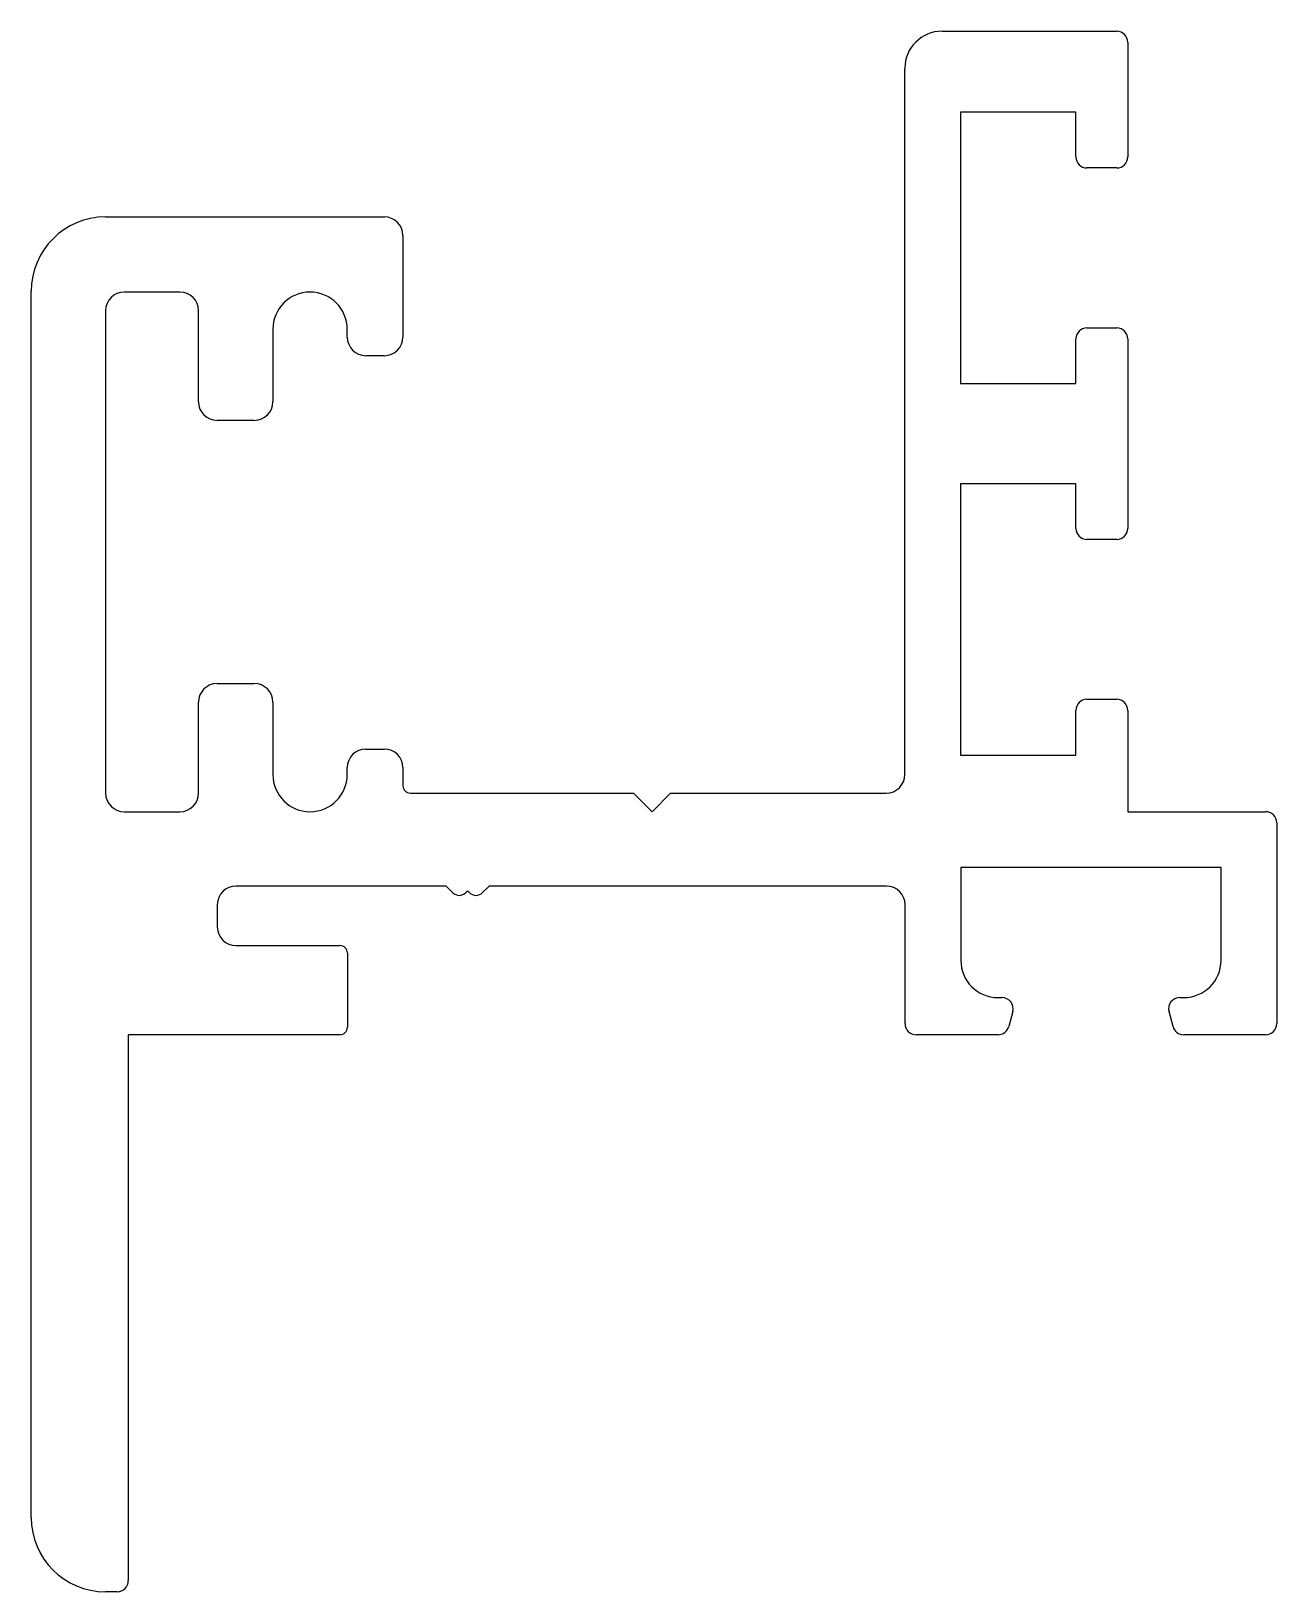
# Model space of a CAD drawing. Extents: x 2210 to 2243.5, y 1495.3 to 1537.3.
import ezdxf

# ---------------------------------------------------------------- set-up
doc = ezdxf.new("R2010")
doc.units = 0
doc.layers.get('0').update_dxf_attribs({"linetype": 'CONTINUOUS'})

msp = doc.modelspace()

# ---------------------------------------------------------------- linework, layer by layer
for p, q in [((2234.518, 1537.318), (2239.218, 1537.318)), ((2239.518, 1537.018), (2239.518, 1533.938)), ((2233.518, 1517.318), (2233.518, 1536.318)), ((2235.018, 1535.142), (2235.018, 1527.842)), ((2238.118, 1535.142), (2235.018, 1535.142)), ((2238.118, 1533.938), (2238.118, 1535.142)), ((2239.218, 1533.638), (2238.418, 1533.638)), ((2212.018, 1532.321), (2219.518, 1532.321)), ((2220.018, 1531.821), (2220.018, 1529.088)), ((2210.018, 1497.33), (2210.018, 1530.321)), ((2214.018, 1530.299), (2212.518, 1530.299)), ((2212.018, 1529.799), (2212.018, 1516.817)), ((2214.518, 1527.348), (2214.518, 1529.799)), ((2216.518, 1529.299), (2216.518, 1527.348)), ((2218.518, 1529.088), (2218.518, 1529.299)), ((2238.418, 1529.338), (2239.218, 1529.338)), ((2238.118, 1527.842), (2238.118, 1529.038)), ((2239.518, 1529.038), (2239.518, 1523.942)), ((2219.518, 1528.588), (2219.018, 1528.588)), ((2235.018, 1527.842), (2238.118, 1527.842)), ((2216.018, 1526.848), (2215.018, 1526.848)), ((2235.018, 1525.142), (2235.018, 1517.842)), ((2238.118, 1525.142), (2235.018, 1525.142)), ((2238.118, 1523.942), (2238.118, 1525.142)), ((2239.218, 1523.642), (2238.418, 1523.642)), ((2215.018, 1519.767), (2216.018, 1519.767)), ((2214.518, 1516.817), (2214.518, 1519.267)), ((2216.518, 1519.267), (2216.518, 1517.318)), ((2238.418, 1519.342), (2239.218, 1519.342)), ((2238.118, 1517.842), (2238.118, 1519.042)), ((2239.518, 1519.042), (2239.518, 1516.318)), ((2219.018, 1518.005), (2219.518, 1518.005)), ((2218.518, 1517.318), (2218.518, 1517.505)), ((2220.018, 1517.505), (2220.018, 1517.018)), ((2235.018, 1517.842), (2238.118, 1517.842)), ((2220.218, 1516.818), (2226.218, 1516.818)), ((2226.218, 1516.818), (2226.718, 1516.318)), ((2226.718, 1516.318), (2227.218, 1516.818)), ((2227.218, 1516.818), (2233.018, 1516.818)), ((2212.518, 1516.317), (2214.018, 1516.317)), ((2239.518, 1516.318), (2243.224, 1516.318)), ((2243.524, 1516.018), (2243.524, 1510.618)), ((2235.024, 1514.818), (2235.024, 1512.318)), ((2242.024, 1514.818), (2235.024, 1514.818)), ((2242.024, 1512.318), (2242.024, 1514.818)), ((2221.177, 1514.318), (2215.524, 1514.318)), ((2221.353, 1514.141), (2221.177, 1514.318)), ((2221.755, 1514.19), (2221.707, 1514.141)), ((2221.803, 1514.141), (2221.755, 1514.19)), ((2222.334, 1514.318), (2222.157, 1514.141)), ((2233.024, 1514.318), (2222.334, 1514.318)), ((2215.024, 1513.818), (2215.024, 1513.218)), ((2233.524, 1510.618), (2233.524, 1513.818)), ((2215.524, 1512.718), (2218.324, 1512.718)), ((2218.524, 1512.518), (2218.524, 1510.518)), ((2236.024, 1511.318), (2236.133, 1511.318)), ((2240.915, 1511.318), (2241.024, 1511.318)), ((2236.422, 1510.94), (2236.315, 1510.54)), ((2240.732, 1510.54), (2240.625, 1510.94)), ((2212.629, 1510.318), (2212.629, 1495.63)), ((2218.324, 1510.318), (2212.629, 1510.318)), ((2236.025, 1510.318), (2233.824, 1510.318)), ((2243.224, 1510.318), (2241.022, 1510.318)), ((2212.329, 1495.33), (2212.018, 1495.33))]:
    msp.add_line(p, q)
for centre, radius, start, end in [((2234.518, 1536.318), 1, 90, 180), ((2239.218, 1537.018), 0.3, 0, 90), ((2238.418, 1533.938), 0.3, 180, 270), ((2239.218, 1533.938), 0.3, 270, 0), ((2212.018, 1530.321), 2, 90, 180), ((2219.518, 1531.821), 0.5, 0, 90), ((2212.518, 1529.799), 0.5, 90, 180), ((2214.018, 1529.799), 0.5, 0, 90), ((2217.518, 1529.299), 1, 0, 180), ((2238.418, 1529.038), 0.3, 90, 180), ((2239.218, 1529.038), 0.3, 0, 90), ((2219.018, 1529.088), 0.5, 180, 270), ((2219.518, 1529.088), 0.5, 270, 0), ((2215.018, 1527.348), 0.5, 180, 270), ((2216.018, 1527.348), 0.5, 270, 0), ((2238.418, 1523.942), 0.3, 180, 270), ((2239.218, 1523.942), 0.3, 270, 0), ((2215.018, 1519.267), 0.5, 90, 180), ((2216.018, 1519.267), 0.5, 0, 90), ((2238.418, 1519.042), 0.3, 90, 180), ((2239.218, 1519.042), 0.3, 0, 90), ((2219.018, 1517.505), 0.5, 90, 180), ((2219.518, 1517.505), 0.5, 0, 90), ((2217.518, 1517.318), 1, 180, 0), ((2233.018, 1517.318), 0.5, 270, 0), ((2212.518, 1516.817), 0.5, 180, 270), ((2214.018, 1516.817), 0.5, 270, 0), ((2220.218, 1517.018), 0.2, 180, 270), ((2243.224, 1516.018), 0.3, 0, 90), ((2215.524, 1513.818), 0.5, 90, 180), ((2221.53, 1514.318), 0.25, 225, 315), ((2221.98, 1514.318), 0.25, 225, 315), ((2233.024, 1513.818), 0.5, 0, 90), ((2215.524, 1513.218), 0.5, 180, 270), ((2218.324, 1512.518), 0.2, 0, 90), ((2236.024, 1512.318), 1, 180, 270), ((2241.024, 1512.318), 1, 270, 360), ((2236.133, 1511.018), 0.3, 345, 90), ((2240.915, 1511.018), 0.3, 90, 195), ((2218.324, 1510.518), 0.2, 270, 360), ((2233.824, 1510.618), 0.3, 180, 270), ((2236.025, 1510.618), 0.3, 270, 345), ((2241.022, 1510.618), 0.3, 195, 270), ((2243.224, 1510.618), 0.3, 270, 0), ((2212.018, 1497.33), 2, 180, 270), ((2212.329, 1495.63), 0.3, 270, 0)]:
    msp.add_arc(centre, radius, start, end)

doc.saveas('drawing.dxf')
